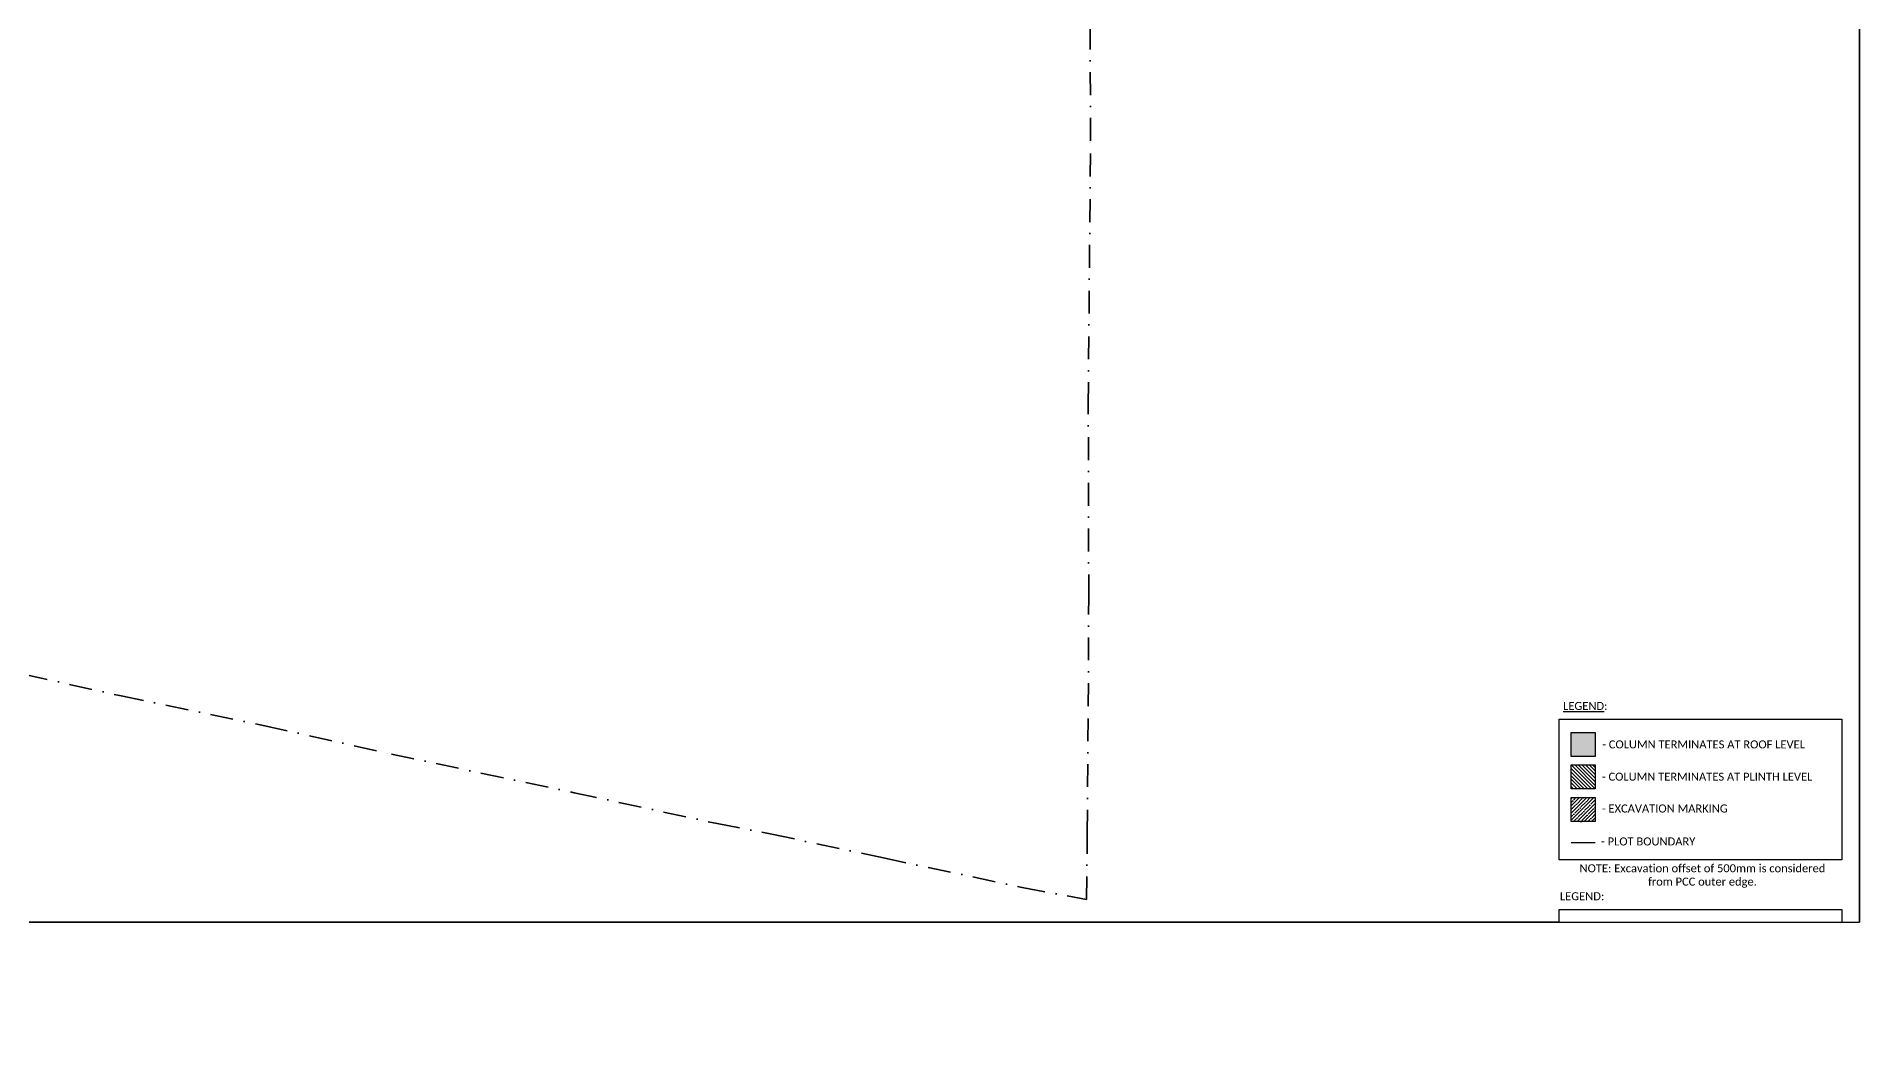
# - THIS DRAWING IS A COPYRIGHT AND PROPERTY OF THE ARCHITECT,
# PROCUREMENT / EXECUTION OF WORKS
# Model space of a CAD drawing. Header units: millimetres. Extents: x -176651 to 388869, y -18959 to 486614.
# Drawn here: x 161097 to 388869, y -18386 to 107864 of the extents above; entities that cross this region are included whole.
import ezdxf
from ezdxf.xclip import XClip

# ---------------------------------------------------------------- set-up
doc = ezdxf.new("R2010")
doc.units = ezdxf.units.MM
doc.header["$LTSCALE"] = 150
doc.header["$XCLIPFRAME"] = 2
doc.set_wipeout_variables(frame=1)
doc.linetypes.add('DASHDOT', pattern=[25.4, 12.7, -6.35, 0, -6.35])
for name, color, linetype in [('ad-Column', 3, 'Continuous'), ('ad-Column Hatch', 125, 'Continuous'), ('ad-RCC Hatch', 125, 'Continuous'), ('ad-Text', 7, 'Continuous'), ('ad-Wall hatch', 8, 'Continuous')]:
    doc.layers.add(name, color=color, linetype=linetype)
doc.layers.add('ad-Footing Excavation', color=30, linetype='Continuous', true_color=0xff7f00)
doc.layers.add('ad-Plot Boundary', color=6, linetype='Continuous', true_color=0xff00ff)
doc.layers.add('ad-Site Boundary', color=1, linetype='DASHDOT', lineweight=35, true_color=0xff0000)
doc.styles.get("Standard").update_dxf_attribs({"font": 'calibril.ttf'})

# ---------------------------------------------------------------- blocks, each defined once
blk = doc.blocks.new('Site boundary')
at = {"layer": 'ad-Site Boundary', "ltscale": 1.5}
blk.add_lwpolyline([(159656, 28125), (171661, 25445), (189620, 21708), (205453, 18161), (228276, 13342), (246130, 9481), (252990, 8151), (266913, 5191), (284265, 1493), (292305, 0), (292377, 8340), (292507, 24173), (292566, 37776), (292507, 61799), (292788, 94821), (292749, 109415)], dxfattribs=at)
blk = doc.blocks.new('1215E_Footing Layout')
at = {"ltscale": 5}
for points in [[(-176651, 486614), (388869, 486614), (388869, -18386), (-176651, -18386)], [(388869, 486614), (954389, 486614), (954389, -18386), (388869, -18386)]]:
    blk.add_lwpolyline(points, close=True, dxfattribs=at)
blk.add_lwpolyline([(351359, -1252), (386666, -1252), (386666, -15941), (351359, -15941)], close=True)
blk.add_blockref('Site boundary', (0, 0))
at = {"layer": 'ad-Text', "insert": (354230, 395), "char_height": 1000, "width": 5591.12, "attachment_point": 5}
blk.add_mtext('\\pxql,t25;{\\fCalibri Light|b0|i0|c0|p34;LEGEND:}', dxfattribs=at)

msp = doc.modelspace()

# ---------------------------------------------------------------- hatches: boundary and pattern name
at = {"layer": 'ad-Column Hatch', "transparency": 33554687}
h = msp.add_hatch(color=256, dxfattribs=at)
h.dxf.hatch_style = 1
h.paths.add_polyline_path([(352854, 20872), (355854, 20872), (355854, 17872), (352854, 17872)])
at = {"layer": 'ad-RCC Hatch', "transparency": 33554687}
h = msp.add_hatch(dxfattribs=at)
h.set_pattern_fill('ANSI31', color=256, scale=100, angle=90)
h.set_pattern_definition([(135, (352047.27, -27730.6), (-224.5064, -224.5064), [])])
h.paths.add_polyline_path([(352854, 16839), (355854, 16839), (355854, 13839), (352854, 13839)])
at = {"layer": 'ad-Wall hatch', "transparency": 33554687}
h = msp.add_hatch(dxfattribs=at)
h.set_pattern_fill('ANSI35', color=256, scale=100)
h.set_pattern_definition([(45, (352047.3, -27730.6), (-449.013, 449.013), []), (45, (352496.3, -27730.6), (-449.013, 449.013), [793.75, -158.75, 0, -158.75])])
h.paths.add_polyline_path([(352854, 12722), (355854, 12722), (355854, 9722), (352854, 9722)])

# ---------------------------------------------------------------- linework, layer by layer
for points in [[(-176651, 486614), (388869, 486614), (388869, -2838), (-176651, -2838)], [(351340, 22533), (386647, 22533), (386647, 4944), (351340, 4944)]]:
    msp.add_lwpolyline(points, close=True)
at = {"layer": 'ad-Column'}
for points in [[(352854, 20872), (355854, 20872), (355854, 17872), (352854, 17872)], [(352854, 16839), (355854, 16839), (355854, 13839), (352854, 13839)]]:
    msp.add_lwpolyline(points, close=True, dxfattribs=at)
at = {"layer": 'ad-Footing Excavation'}
msp.add_lwpolyline([(352854, 12722), (355854, 12722), (355854, 9722), (352854, 9722)], close=True, dxfattribs=at)

# ---------------------------------------------------------------- texts
at = {"layer": 'ad-Text', "char_height": 1000, "attachment_point": 5}
for s, insert, width in [('\\pxql,t25;{\\LLEGEND\\l:}', (354625, 24180), 5591.12), ('\\pxql,t25;{\\fCalibri Light|b0|i0|c0|p34;- COLUMN TERMINATES AT ROOF LEVEL}', (370654, 19372), 27887.27), ('\\pxql,t25;{\\fCalibri Light|b0|i0|c0|p34;- COLUMN TERMINATES AT PLINTH LEVEL}', (371158, 15339), 28967.52), ('\\pxql,t25;{\\fCalibri Light|b0|i0|c0|p34;- EXCAVATION MARKING}', (365397, 11362), 17459.46), ('\\pxqc,t25;{\\fCalibri Light|b0|i0|c0|p34;NOTE: Excavation offset of 500mm is considered from PCC outer edge.}', (369242, 2929), 33821.65)]:
    msp.add_mtext(s, dxfattribs=dict(at, insert=insert, width=width))

# ---------------------------------------------------------------- next in the draw order: wipeouts: each hides what was drawn before it
msp.add_wipeout([(388869, -2838), (351340, -2838), (351340, 1213), (388869, 1213)])

# ---------------------------------------------------------------- next in the draw order: block references
ref = msp.add_blockref('1215E_Footing Layout', (0, 0))
XClip(ref).set_block_clipping_path([(-176651.2716480088, -2838.4650931536), (388868.7283519913, 486613.8052760336)])

# ---------------------------------------------------------------- next in the draw order: linework, layer by layer
at = {"layer": 'ad-Plot Boundary'}
msp.add_lwpolyline([(352854, 7104), (355854, 7104)], dxfattribs=at)

# ---------------------------------------------------------------- next in the draw order: texts
at = {"layer": 'ad-Text', "insert": (362503, 7244), "char_height": 1000, "width": 11878.33, "attachment_point": 5}
msp.add_mtext('\\pxql,t25;- PLOT BOUNDARY', dxfattribs=at)

doc.saveas('drawing.dxf')
